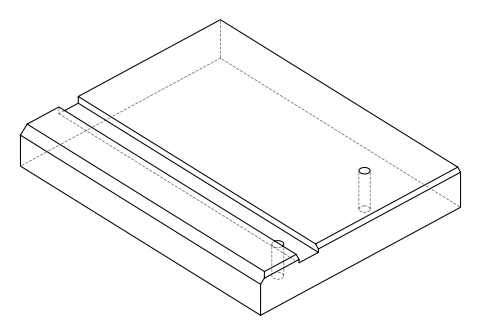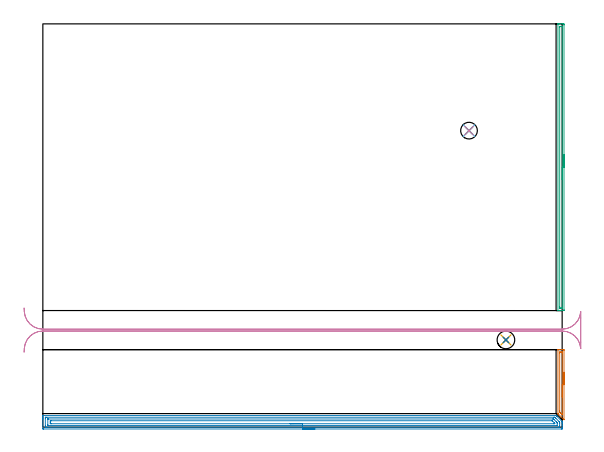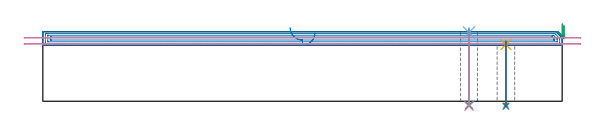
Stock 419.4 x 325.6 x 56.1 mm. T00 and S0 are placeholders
(PLAN: 10 operations, 6 tool changes, 23.4 min)
(1 AREA_MILL | FG_CHAMFER_SURFACE | UGT0205_001 | 1.05 min | 758 mm3)
(2 AREA_MILL_1 | FG_CHAMFER_SURFACE_1 | UGT0205_001 | 13.64 min | 24809 mm3)
(3 AREA_MILL_2 | FG_CHAMFER_SURFACE_2 | UGT0205_001 | 3.88 min | 2828 mm3)
(4 MILL_RECTANGULAR_SLOT | SLOT_RECTANGULAR | UGT0201_018 | Follow Part, ap 7.5, ae 75% | 3.89 min | 129423 mm3)
(5 SPOT_DRILL | STEP1HOLE | NXT0321_9005460120000 | 0.03 min | 25 mm3)
(6 SPOT_DRILL_1 | STEP1HOLE_1 | NXT0321_9005460120000 | 0.03 min | 24 mm3)
(7 DRILL_THROUGH_HOLE_INTO_CENTER | STEP1HOLE | NXT0301_055 | 0.21 min | 2549 mm3)
(8 DRILL_TO_ENLARGE_THROUGH_HOLE | STEP1HOLE | NXT0301_105 | 0.21 min | 4815 mm3)
(9 DRILL_THROUGH_HOLE_INTO_CENTER_1 | STEP1HOLE_1 | NXT0301_055 | 0.25 min | 3085 mm3)
(10 DRILL_TO_ENLARGE_THROUGH_HOLE_1 | STEP1HOLE_1 | NXT0301_102 | 0.25 min | 4919 mm3)
(TOOL UGT0205_001 | Chamfer Mill 20 x 3 x 45 deg. | D20 FL50 Z2)
(TOOL UGT0201_018 | End mill 30 mm | D30 FL50 Z4)
(TOOL NXT0321_9005460120000 | NC Spot Drill, 142deg, 12mm, Carbide, Uncoated | D12 PA142 FL30 Z2)
(TOOL NXT0301_055 | Carbide Drill 8.4mm [860.1-0840-042A1-MM 2214] | D8.4 PA140 FL61 Z2)
(TOOL NXT0301_105 | Carbide Drill 14.25mm [860.1-1425-071A1-MM 2214] | D14.25 PA140 FL83 Z2)
(TOOL NXT0301_102 | Carbide Drill 13.5mm [860.1-1350-108A1-MM 2214] | D13.5 PA140 FL123 Z2)
(OP 1 AREA_MILL)
G17 G21 G94 G90
T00 M6
G54
G17 G0 G90 X420.8 Y44.3 S1061 M3
G43 Z66.1 H0
Z61.2
G94 G1 Y44.262 Z60.328 F250.
Y44.148 Z59.464
Y43.959 Z58.612
Y43.697 Z57.78
Y43.363 Z56.974
Y42.96 Z56.2
Y42.492 Z55.464
Y41.96 Z54.772
Y41.371 Z54.129
Y40.728 Z53.54
Y40.036 Z53.008
Y39.3 Z52.54
Y38.526 Z52.137
Y37.72 Z51.803
Y36.888 Z51.541
Y36.037 Z51.352
Y35.172 Z51.238
Y34.3 Z51.2
X420.799 Y6.168 Z51.199
Y6.097
X420.797 Y6.046 Z51.197
X420.793 Y6.029 Z51.198
X420.791 Y6.017 Z51.2
X420.741 Y6.056 Z51.252
X420.668 Y6.13 Z51.329
X420.631 Y6.168 Z51.366
X416.167 Y10.633 Z55.833
X415.971 Y10.831 Z56.026
X415.903 Y10.905 Z56.089
X415.9 Y11.08 Z56.1
Y62.432
X415.903 Y62.59 Z56.088
X416.002 Y62.597 Z55.99
X416.108 Y62.6 Z55.891
X416.393 Z55.606
X417.046 Z54.948
X419.111 Z52.886
X419.654 Z52.341
X420.251 Z51.744
X420.523 Y62.596 Z51.473
X420.793 Y62.59 Z51.202
X420.798 Y62.268 Z51.201
X420.8 Y61.986 Z51.2
Y34.3
X419.386 Z52.614
X419.385 Y11.08 Z52.615
X419.382 Y10.465 Z52.618
X419.379 Y10.187 Z52.621
X419.367 Y9.894 Z52.633
X419.066 Y10.187 Z52.934
X417.915 Y11.334 Z54.085
X417.601 Y11.65 Z54.399
X417.441 Y11.812 Z54.559
X417.361 Y11.896 Z54.639
X417.324 Y11.937 Z54.676
X417.321 Y11.973 Z54.679
X417.316 Y12.589 Z54.684
X417.315 Y12.866 Z54.685
X417.314 Y13.484 Z54.686
X417.315 Y59.924 Z54.685
X417.316 Y60.199 Z54.684
X417.319 Y60.508 Z54.681
X417.321 Y60.577 Z54.679
X417.397 Y60.59 Z54.603
X417.529 Y60.596 Z54.471
X417.915 Y60.599 Z54.085
X418.395 Y60.6 Z53.605
X418.785 Z53.215
X419.266 Y60.598 Z52.734
X419.361 Y60.592 Z52.639
X419.379 Y60.589 Z52.621
X419.381 Y60.557 Z52.619
X419.384 Y60.477 Z52.616
X419.385 Y60.199 Z52.615
X419.386 Y59.582 Z52.614
Y34.3
Y33.428 Z52.652
Y32.564 Z52.766
Y31.712 Z52.955
Y30.88 Z53.217
Y30.074 Z53.551
Y29.3 Z53.954
Y28.564 Z54.423
Y27.872 Z54.954
Y27.229 Z55.543
Y26.64 Z56.186
Y26.109 Z56.878
Y25.64 Z57.614
Y25.237 Z58.388
Y24.903 Z59.194
Y24.641 Z60.026
Y24.452 Z60.878
Y24.338 Z61.743
Y24.3 Z62.614
G0 Z66.1
M5
M2
(OP 2 AREA_MILL_1)
G17 G21 G94 G90
T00 M6
G54
G17 G0 G90 X219.65 Y-1.5 S1061 M3
G43 Z66.1 H0
Z55.2
G94 G1 X219.612 Z54.328 F250.
X219.498 Z53.464
X219.309 Z52.612
X219.047 Z51.78
X218.713 Z50.974
X218.31 Z50.2
X217.842 Z49.464
X217.31 Z48.772
X216.721 Z48.129
X216.078 Z47.54
X215.386 Z47.009
X214.65 Z46.54
X213.876 Z46.137
X213.07 Z45.803
X212.238 Z45.541
X211.386 Z45.352
X210.522 Z45.238
X209.65 Z45.2
X0.617
X0.282 Y-1.496 Z45.202
X0.01 Y-1.492 Z45.206
X0. Y-1.215 Z45.482
Y6.173 Z52.867
Y6.722 Z53.419
Y7.062 Z53.758
Y7.612 Z54.308
Y7.951 Z54.646
Y8.973 Z55.672
X0.008 Y9.358 Z56.049
X0.01 Y9.397 Z56.088
X0.171 Y9.4 Z56.1
X414.216
X414.395 Y9.397 Z56.089
X414.466 Y9.336 Z56.032
X414.813 Y8.988 Z55.686
X414.962 Y8.84 Z55.536
X415.109 Y8.692 Z55.389
X419.111 Y4.691 Z51.387
X419.278 Y4.52 Z51.217
X419.298 Y4.492 Z51.188
X419.3 Y4.395 Z51.093
Y4.362 Z51.061
Y4.134 Z50.834
Y3.296 Z49.995
Y2.616 Z49.312
Y1.387 Z48.084
Y-0.051 Z46.644
Y-0.666 Z46.03
X419.298 Y-0.94 Z45.756
X419.292 Y-1.491 Z45.205
X419.238 Y-1.493 Z45.204
X418.683 Y-1.5 Z45.2
X209.65
Y-0.086 Z46.614
X3.332
X2.437 Y-0.084 Z46.616
X2.404 Y-0.083 Z46.617
X2.01 Y-0.051 Z46.649
X2.002 Y0.348 Z47.048
X2.001 Y0.838 Z47.538
X2. Y1.24 Z47.94
X2.001 Y7.062 Z53.762
X2.002 Y7.462 Z54.162
X2.01 Y7.951 Z54.651
X2.372 Y7.983 Z54.683
X2.404 Y7.984 Z54.684
X3.263 Y7.986 Z54.686
X412.395
X413.289 Y7.985 Z54.685
X413.323 Y7.982 Z54.682
X413.352 Y7.979 Z54.679
X413.387 Y7.951 Z54.651
X414.216 Y7.134 Z53.834
X416.916 Y4.434 Z51.134
X416.935 Y4.414 Z51.114
X416.953 Y4.395 Z51.095
X417.29 Y4.002 Z50.702
X417.296 Y3.505 Z50.205
X417.299 Y3.104 Z49.804
Y0.838 Z47.538
X417.298 Y0.438 Z47.138
X417.29 Y-0.051 Z46.649
X416.928 Y-0.083 Z46.617
X416.896 Y-0.084 Z46.616
X416.037 Y-0.086 Z46.614
X209.65
Y1.329 Z48.029
X4.591
X4.191 Y1.331 Z48.031
X4.058 Y1.333 Z48.033
X4.018 Y1.335 Z48.035
X4.01 Y1.411 Z48.111
X4.005 Y1.537 Z48.237
X4.001 Y1.727 Z48.427
X4. Y1.917 Z48.617
X4.001 Y6.361 Z53.061
X4.009 Y6.551 Z53.251
X4.012 Y6.566 Z53.266
X4.017 Y6.568 Z53.268
X4.041 Y6.57 Z53.27
X4.09 Y6.571 Z53.271
X4.191
X411.536
X412.031 Y6.57 Z53.27
X412.229 Y6.567 Z53.267
X412.324 Y6.564 Z53.264
X412.43 Y6.466 Z53.166
X412.726 Y6.173 Z52.873
X414.506 Y4.395 Z51.095
X415.109 Y3.789 Z50.489
X415.246 Y3.645 Z50.345
X415.278 Y3.609 Z50.309
X415.29 Y3.568 Z50.268
X415.294 Y3.505 Z50.205
X415.299 Y3.317 Z50.017
Y1.539 Z48.239
X415.291 Y1.348 Z48.048
X415.288 Y1.334 Z48.034
X415.283 Y1.332 Z48.032
X415.259 Y1.33 Z48.03
X415.21 Y1.329 Z48.029
X415.109
X209.65
Y2.743 Z49.443
X6.87
X6.743 Y2.744 Z49.444
X6.078 Y2.75 Z49.45
X6.01 Y2.756 Z49.456
X6.007 Y2.855 Z49.555
X6.003 Y3.064 Z49.764
X6. Y3.483 Z50.183
Y4.372 Z51.072
X6.003 Y4.828 Z51.528
X6.007 Y5.044 Z51.744
X6.01 Y5.146 Z51.846
X6.111 Y5.15 Z51.85
X6.87 Y5.156 Z51.856
X6.998 Y5.157 Z51.857
X410.77
X411.153 Y5.153 Z51.853
X411.248 Y5.15 Z51.85
X411.292 Y5.147 Z51.847
X411.356 Y5.087 Z51.787
X411.536 Y4.913 Z51.613
X412.945 Y3.505 Z50.205
X413.115 Y3.333 Z50.033
X413.248 Y3.195 Z49.895
X413.287 Y3.152 Z49.852
X413.291 Y3.126 Z49.826
X413.294 Y3.072 Z49.772
X413.293 Y2.856 Z49.556
X413.29 Y2.754 Z49.454
X413.189 Y2.749 Z49.449
X412.43 Y2.744 Z49.444
X412.302 Y2.743 Z49.443
X209.65
X208.778 Z49.481
X207.914 Z49.595
X207.062 Z49.783
X206.23 Z50.046
X205.424 Z50.38
X204.65 Z50.782
X203.914 Z51.251
X203.222 Z51.782
X202.579 Z52.372
X201.99 Z53.015
X201.458 Z53.707
X200.99 Z54.443
X200.587 Z55.217
X200.253 Z56.022
X199.991 Z56.854
X199.802 Z57.706
X199.688 Z58.571
X199.65 Z59.443
G0 Z66.1
M5
M2
(OP 3 AREA_MILL_2)
G17 G21 G94 G90
T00 M6
G54
G17 G0 G90 X420.8 Y219.85 S1061 M3
G43 Z66.1 H0
Z61.2
G94 G1 Y219.812 Z60.328 F250.
Y219.698 Z59.464
Y219.509 Z58.612
Y219.247 Z57.78
Y218.913 Z56.974
Y218.51 Z56.2
Y218.042 Z55.464
Y217.51 Z54.772
Y216.921 Z54.129
Y216.278 Z53.54
Y215.586 Z53.009
Y214.85 Z52.54
Y214.076 Z52.137
Y213.27 Z51.803
Y212.438 Z51.541
Y211.586 Z51.352
Y210.722 Z51.238
Y209.85 Z51.2
Y94.707
X420.798 Y94.424
X420.793 Y94.11 Z51.203
X420.523 Y94.1 Z51.473
X420.245 Z51.751
X419.654 Z52.341
X418.229 Z53.768
X417.046 Z54.948
X416.1 Z55.899
X416. Y94.101 Z55.992
X415.955 Y94.103 Z56.036
X415.903 Y94.11 Z56.088
X415.9 Y94.261 Z56.1
Y325.439
X415.903 Y325.59 Z56.088
X415.999 Y325.598 Z55.993
X416.1 Y325.6 Z55.899
X416.42 Z55.58
X417.046 Z54.948
X419.098 Z52.899
X419.654 Z52.341
X420.245 Z51.751
X420.523 Y325.597 Z51.473
X420.793 Y325.59 Z51.202
X420.798 Y325.276 Z51.2
X420.8 Y324.993
Y324.708
Y209.85
X419.386 Z52.614
X419.385 Y96.768 Z52.615
X419.384 Y96.492 Z52.616
X419.38 Y96.184 Z52.62
X419.379 Y96.116 Z52.621
X419.294 Y96.109 Z52.706
X419.164 Y96.103 Z52.836
X417.915 Y96.1 Z54.085
X417.426 Y96.102 Z54.574
X417.338 Y96.108 Z54.662
X417.322 Y96.11 Z54.678
X417.319 Y96.14 Z54.681
X417.316 Y96.215 Z54.684
X417.315 Y96.492 Z54.685
X417.314 Y97.11 Z54.686
X417.315 Y322.932 Z54.685
X417.316 Y323.208 Z54.684
X417.32 Y323.516 Z54.68
X417.321 Y323.584 Z54.679
X417.406 Y323.591 Z54.594
X417.536 Y323.597 Z54.464
X418.784 Y323.6 Z53.216
X419.273 Y323.598 Z52.727
X419.362 Y323.592 Z52.638
X419.378 Y323.59 Z52.622
X419.381 Y323.56 Z52.619
X419.384 Y323.485 Z52.616
X419.385 Y323.208 Z52.615
X419.386 Y322.59 Z52.614
Y209.85
Y208.978 Z52.652
Y208.114 Z52.766
Y207.262 Z52.955
Y206.43 Z53.217
Y205.624 Z53.551
Y204.85 Z53.954
Y204.114 Z54.423
Y203.422 Z54.954
Y202.779 Z55.543
Y202.19 Z56.186
Y201.658 Z56.879
Y201.19 Z57.614
Y200.787 Z58.388
Y200.453 Z59.194
Y200.191 Z60.026
Y200.002 Z60.878
Y199.888 Z61.743
Y199.85 Z62.614
G0 Z66.1
M5
M2
(OP 4 MILL_RECTANGULAR_SLOT)
G17 G21 G94 G90
T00 M6
G54
G17 G0 G90 X-15.16 Y60.554 S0 M3
G43 Z66.1 H0
Z51.2
G94 G1 X-14.97 Y63.548 F250.
G2 X0. Y77.6 R15. F500.
G1 X419.3
G2 X434.269 Y63.557 R15.
G1 X434.299
Y68.618
X434.3 Y68.743
Y88.058
Y88.166
Y93.144
X434.27
G2 X419.3 Y79.1 R15.
G1 X0.
G2 X-14.97 Y93.152 R15.
G1 X-15.16 Y96.146 F250.
G0 Y60.554 Z46.3
G1 X-14.97 Y63.548
G2 X0. Y77.6 R15. F500.
G1 X419.3
G2 X434.27 Y63.548 R15.
G1 X434.3
Y93.152
X434.27
G2 X419.3 Y79.1 R15.
G1 X0.
G2 X-14.97 Y93.152 R15.
G1 X-15.16 Y96.146 F250.
G0 Z66.1
M5
M2
(OP 5 SPOT_DRILL)
G17 G21 G94 G90
T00 M6
G54
G17 G0 G90 X373.9 Y70.4 S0 M3
G43 Z66.1 H0
G94 G81 G98 Z45.68 F250. R49.3
G80
M5
M2
(OP 6 SPOT_DRILL_1)
G17 G21 G94 G90
T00 M6
G54
G17 G0 G90 X344.1 Y239.4 S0 M3
G43 Z66.1 H0
G94 G81 G98 Z55.519 F250. R59.1
G80
M5
M2
(OP 7 DRILL_THROUGH_HOLE_INTO_CENTER)
G17 G21 G94 G90
T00 M6
G54
G17 G0 G90 X373.9 Y70.4 S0 M3
G43 Z66.1 H1
G94 G73 G98 Z-3.029 F250. Q8.221 R48.3
G80
M5
M2
(OP 8 DRILL_TO_ENLARGE_THROUGH_HOLE)
G17 G21 G94 G90
T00 M6
G54
G17 G0 G90 X373.9 Y70.4 S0 M3
G43 Z66.1 H1
G94 G73 G98 Z-4.093 F250. Q12.598 R48.3
G80
M5
M2
(OP 9 DRILL_THROUGH_HOLE_INTO_CENTER_1)
G17 G21 G94 G90
T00 M6
G54
G17 G0 G90 X344.1 Y239.4 S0 M3
G43 Z66.1 H1
G94 G73 G98 Z-3.029 F250. Q7.391 R58.1
G80
M5
M2
(OP 10 DRILL_TO_ENLARGE_THROUGH_HOLE_1)
G17 G21 G94 G90
T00 M6
G54
G17 G0 G90 X344.1 Y239.4 S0 M3
G43 Z66.1 H1
G94 G73 G98 Z-3.957 F250. Q12.011 R58.1
G80
M5
M2
